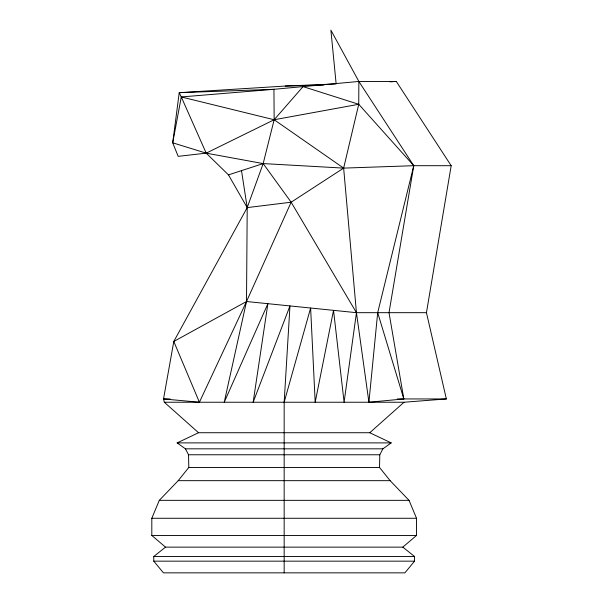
<?xml version="1.0" encoding="UTF-8"?>
<svg xmlns="http://www.w3.org/2000/svg" width="603" height="603" viewBox="0 0 603 603"><rect width="100%" height="100%" fill="white"/><g stroke="black" fill="none" stroke-linecap="round" stroke-linejoin="round"><path stroke-width="0.9" d="M336.082 83.938L285.272 86.048L179.219 92.674L181.284 96.947L273.935 89.304L358.86 81.45L413.756 165.697L389.01 312.678L403.822 398.945L368.915 402.239L356.448 312.678L343.642 168.109L358.74 104.289L358.86 81.45L330.889 30.15L336.112 83.553M402.819 547.14L416.522 535.449L416.522 518.271L409.03 500.339L390.126 480.666L379.536 467.453L379.792 454.768L382.905 448.828L391.181 442.888L369.782 432.728L198.553 432.728L177.146 442.888L185.423 448.828L188.543 454.768L188.799 467.453L178.202 480.666L159.298 500.339L151.813 518.271L151.813 535.449L165.516 547.14L402.819 547.14L414.555 556.486L414.555 561.159L404.892 572.85L163.436 572.85L153.78 561.159L153.78 556.486L165.516 547.14M284.164 572.85L284.164 402.239L289.968 305.925L253.147 402.239L267.883 303.686L224.233 402.239L246.514 301.515L291.151 202.209L343.642 168.109L413.756 165.697L451.187 165.697L426.449 312.678L446.356 398.945L404.025 402.239L164.31 402.239L163.526 398.945L173.792 341.456L247.207 207.605L263.172 163.586L274.154 119.748L273.935 89.304L179.219 92.674L172.707 142.813L178.179 156.358L206.196 153.147L263.172 163.586L343.642 168.109L274.154 119.748L181.284 96.947L172.707 142.813L206.196 153.147L228.469 174.878L247.207 207.605L246.514 301.515L199.412 402.239L163.526 398.945L170.106 398.945M368.915 402.239L377.689 312.678L413.756 165.697L358.74 104.289L303.06 86.606L274.154 119.748L206.196 153.147L181.284 96.947M284.164 402.239L310.62 308.02L315.188 402.239L333.534 310.349L344.094 402.239L356.448 312.678L291.151 202.209L263.172 163.586L228.469 174.878M369.782 432.728L404.025 402.239M274.154 119.748L358.74 104.289M291.151 202.209L247.207 207.605L241.501 170.634M323.917 85.008L285.272 86.048M390.654 81.722L396.299 81.45L451.187 165.697M389.711 81.722L396.299 81.45L358.86 81.45M426.449 312.678L356.448 312.678L246.514 301.515L173.792 341.456L199.412 402.239M397.249 398.945L446.356 398.945M177.146 442.888L391.181 442.888M185.423 448.828L382.905 448.828M188.543 454.768L379.792 454.768M188.799 467.453L379.536 467.453M178.202 480.666L390.126 480.666M159.298 500.339L409.03 500.339M151.813 518.271L416.522 518.271M151.813 535.449L416.522 535.449M153.78 556.486L414.555 556.486M153.78 561.159L414.555 561.159M164.31 402.239L198.553 432.728M377.689 312.678L403.822 398.945"/></g></svg>
